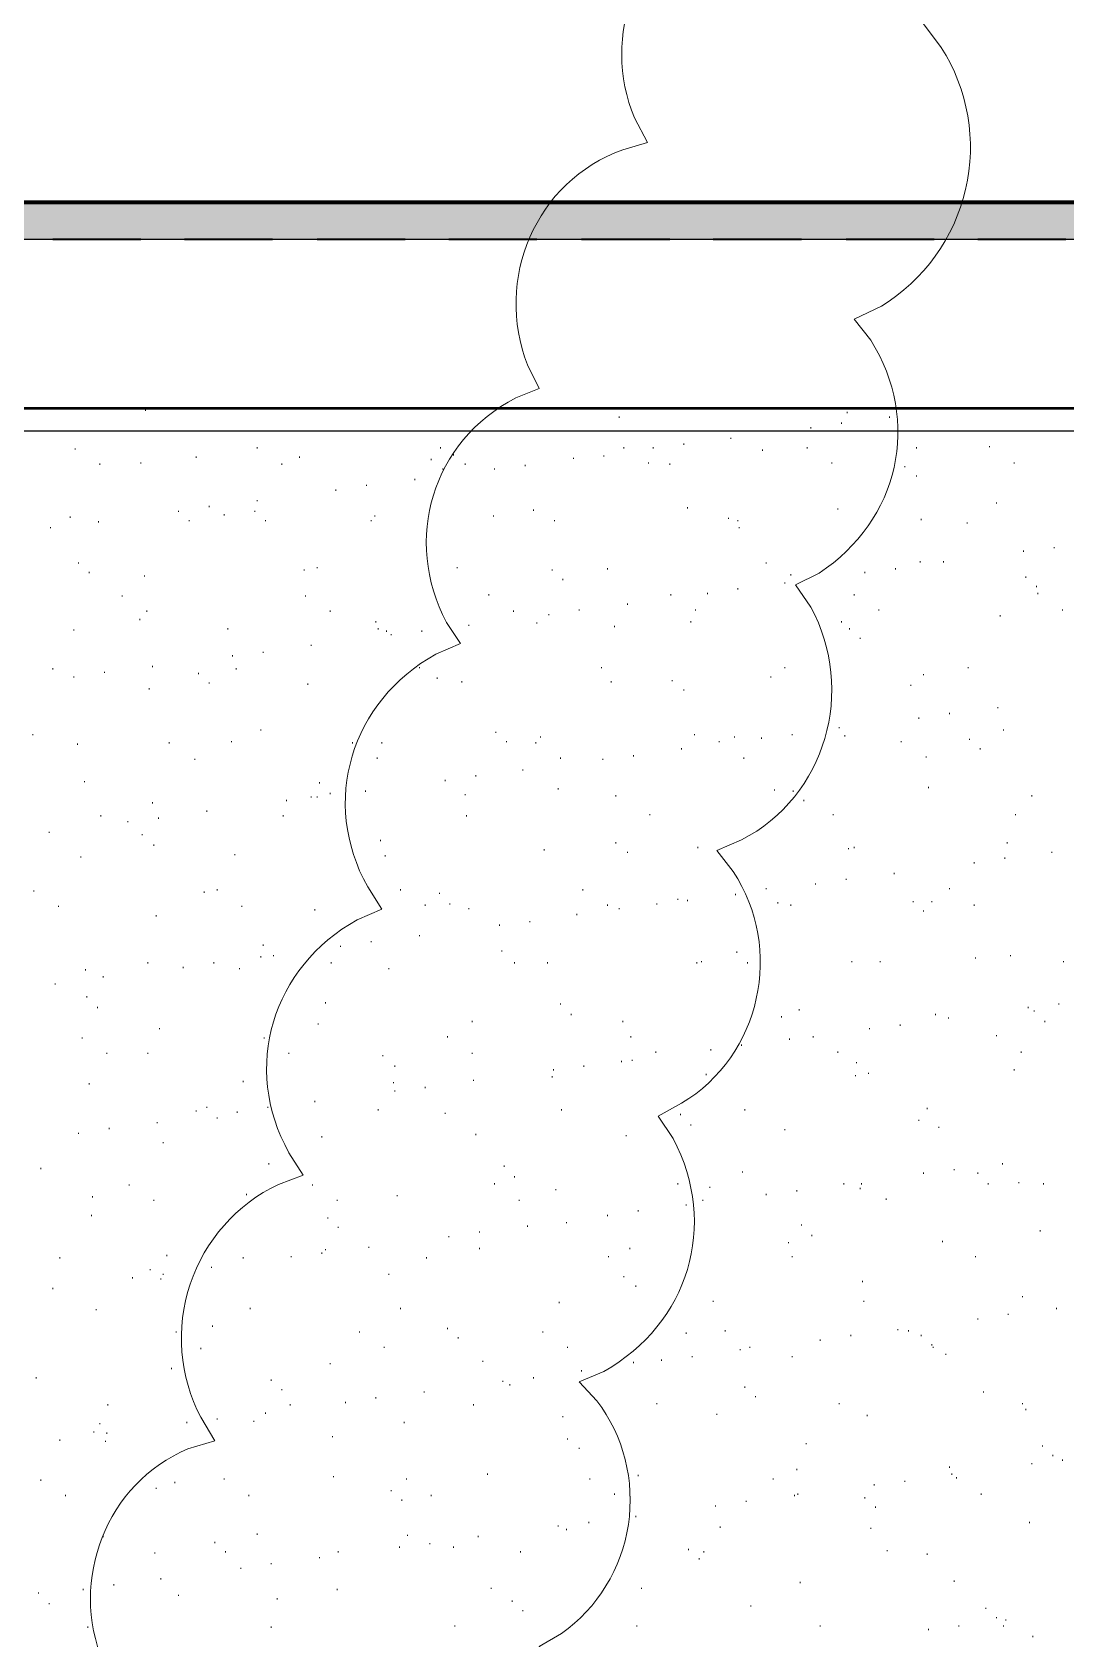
# Model space of a CAD drawing. Header units: inches. Extents: x 5 to 516, y -193 to 129.
# Drawn here: x 51.177 to 54.109, y -83.458 to -78.903 of the extents above; entities that cross this region are included whole.
import ezdxf

# ---------------------------------------------------------------- set-up
doc = ezdxf.new("R2010")
doc.units = ezdxf.units.IN
doc.header["$MEASUREMENT"] = 0
for name, color, linetype in [('Highlight', 210, 'Continuous'), ('PDF4_Geometry', 7, 'Continuous'), ('PDF4_Solid Fills', 7, 'Continuous')]:
    doc.layers.add(name, color=color, linetype=linetype)

msp = doc.modelspace()

# ---------------------------------------------------------------- hatches: boundary and pattern name
at = {"layer": 'PDF4_Solid Fills', "true_color": 0xb3b3b3, "transparency": 33554559}
msp.add_hatch(color=253, dxfattribs=at).paths.add_polyline_path([(33.2754117, -79.489649), (78.6554168, -79.489649), (78.6554168, -79.3863156), (28.0920888, -79.3863156), (28.0920888, -79.489649)])

# ---------------------------------------------------------------- linework, layer by layer
at = {"layer": 'Highlight'}
for p, q in [((23.3387434, -79.4896516), (137.6392915, -79.4896516)), ((23.3387518, -80.0329832), (138.0451299, -80.0329832))]:
    msp.add_line(p, q, dxfattribs=at)
at = {"layer": 'PDF4_Geometry', "color": 253, "lineweight": 15, "true_color": 0x9a9a9a}
for points in [[(53.5554171, -79.7763161), (53.5087504, -79.716316), (53.5854171, -79.6796493, 0.420034337), (53.7554171, -78.946316), (53.7054171, -78.8796493), (53.7954172, -78.8563159)], [(51.905417, -82.0796498), (51.9454171, -82.1429831), (51.875417, -82.1696495, 0.425022437), (51.655417, -82.8296499), (51.6954171, -82.8963164), (51.6187503, -82.9196496)], [(52.4887504, -84.3529832), (52.4487503, -84.2896499), (52.5187504, -84.252983, 0.42416709), (52.6654171, -83.542983), (52.615417, -83.4796498), (52.6787503, -83.4429829, 0.421714682), (52.7787505, -82.782983), (52.7287504, -82.7296497), (52.7987503, -82.6996496)]]:
    msp.add_lwpolyline(points, format="xyb", dxfattribs=at)
for points in [[(52.8854171, -79.1463161), (52.9220837, -79.2163161), (52.8520838, -79.236316)], [(52.5820838, -79.846316), (52.615417, -79.9129828), (52.5487503, -79.9396494)], [(53.3854171, -80.5329828), (53.3420837, -80.4696495), (53.4087504, -80.4363162)], [(52.3520837, -80.576316), (52.3920836, -80.6363161), (52.3220837, -80.6663162)], [(53.1654171, -81.2829829), (53.1187505, -81.2229827), (53.1887505, -81.1929827)], [(52.1287504, -81.3263161), (52.1687502, -81.3896494), (52.0987503, -81.4196495)], [(52.995417, -82.0396497), (52.9520838, -81.9763164), (53.0187505, -81.9396495)]]:
    msp.add_lwpolyline(points, dxfattribs=at)
at = {"layer": 'PDF4_Geometry', "lineweight": 70}
msp.add_lwpolyline([(134.6320923, -79.969649), (134.6320923, -79.3863156), (26.9620804, -79.3863156)], dxfattribs=at)
at = {"layer": 'PDF4_Geometry', "lineweight": 35}
for points in [[(51.2354148, -79.4896516), (51.4854148, -79.4896516)], [(51.6087533, -79.4896516), (51.8587533, -79.4896516)], [(51.9854148, -79.4896516), (52.2354148, -79.4896516)], [(52.3587533, -79.4896516), (52.6087534, -79.4896516)], [(52.7354149, -79.4896516), (52.9854149, -79.4896516)], [(53.1087534, -79.4896516), (53.3587534, -79.4896516)], [(53.4854149, -79.4896516), (53.735415, -79.4896516)], [(53.8587535, -79.4896516), (54.1087535, -79.4896516)]]:
    msp.add_lwpolyline(points, dxfattribs=at)
at = {"layer": 'PDF4_Geometry', "lineweight": 50}
msp.add_lwpolyline([(134.6320923, -79.969649), (26.9620804, -79.969649)], dxfattribs=at)
at = {"layer": 'PDF4_Geometry', "lineweight": 15}
for points in [[(51.4987577, -79.9763154), (51.4987577, -79.9729821)], [(53.4887583, -79.9829821), (53.4887583, -79.9796487)], [(52.8420925, -79.9963154), (52.8420925, -79.9929821)], [(53.3854258, -80.0263154), (53.3854258, -80.0229821)], [(53.4720923, -80.0129821), (53.4720923, -80.0096488)], [(53.6087585, -79.9963154), (53.6087585, -79.9929821)], [(53.0254251, -80.0729821), (53.0254251, -80.0696488)], [(53.1587582, -80.0563154), (53.1587582, -80.0529821)], [(53.8920922, -80.0796488), (53.8920922, -80.0763154)], [(51.2987591, -80.0863154), (51.2987591, -80.0829821)], [(51.642092, -80.1096488), (51.642092, -80.1063154)], [(51.8154251, -80.0829821), (51.8154251, -80.0796488)], [(51.9354253, -80.1096488), (51.9354253, -80.1063154)], [(52.3087588, -80.1163154), (52.3087588, -80.1129821)], [(52.3354243, -80.0829821), (52.3354243, -80.0796488)], [(52.3720912, -80.1029821), (52.3720912, -80.0996488)], [(52.7120927, -80.1129821), (52.7120927, -80.1096488)], [(52.7987592, -80.1063154), (52.7987592, -80.1029821)], [(52.8554252, -80.0829821), (52.8554252, -80.0796488)], [(52.9387586, -80.0829821), (52.9387586, -80.0796488)], [(53.2487579, -80.0896488), (53.2487579, -80.0863154)], [(53.3754245, -80.0829821), (53.3754245, -80.0796488)], [(53.6854255, -80.0829821), (53.6854255, -80.0796488)], [(51.3687579, -80.1296488), (51.3687579, -80.1263154)], [(51.485425, -80.1263154), (51.485425, -80.1229821)], [(51.8854257, -80.1296488), (51.8854257, -80.1263154)], [(52.3420924, -80.1429821), (52.3420924, -80.1396488)], [(52.4054249, -80.1296488), (52.4054249, -80.1263154)], [(52.4887582, -80.1429821), (52.4887582, -80.1396488)], [(52.5754248, -80.1329821), (52.5754248, -80.1296488)], [(52.9254258, -80.1263154), (52.9254258, -80.1229821)], [(52.9854251, -80.1296488), (52.9854251, -80.1263154)], [(53.445425, -80.1263154), (53.445425, -80.1229821)], [(53.6520918, -80.1363154), (53.6520918, -80.1329821)], [(53.6854255, -80.1629821), (53.6854255, -80.1596488)], [(53.9620928, -80.1263154), (53.9620928, -80.1229821)], [(52.0387578, -80.2029821), (52.0387578, -80.1996488)], [(52.1254244, -80.1896488), (52.1254244, -80.1863154)], [(52.2620923, -80.1729821), (52.2620923, -80.1696488)], [(51.6787589, -80.2496488), (51.6787589, -80.2463154)], [(51.8154251, -80.2329821), (51.8154251, -80.2296488)], [(52.5987588, -80.2596488), (52.5987588, -80.2563154)], [(53.0354247, -80.2529821), (53.0354247, -80.2496488)], [(53.4620927, -80.2563154), (53.4620927, -80.2529821)], [(53.9120914, -80.2396488), (53.9120914, -80.2363154)], [(51.2854246, -80.2796488), (51.2854246, -80.2763154)], [(51.3654247, -80.2929821), (51.3654247, -80.2896488)], [(51.5920924, -80.2629821), (51.5920924, -80.2596488)], [(51.6220911, -80.2896488), (51.6220911, -80.2863154)], [(51.7220922, -80.2729821), (51.7220922, -80.2696488)], [(51.8087587, -80.2629821), (51.8087587, -80.2596488)], [(51.8387592, -80.2896488), (51.8387592, -80.2863154)], [(52.1387589, -80.2896488), (52.1387589, -80.2863154)], [(52.1487585, -80.2763154), (52.1487585, -80.2729821)], [(52.4854251, -80.2763154), (52.4854251, -80.2729821)], [(52.6587581, -80.2896488), (52.6587581, -80.2863154)], [(53.1520918, -80.2829821), (53.1520918, -80.2796488)], [(53.1787591, -80.2896488), (53.1787591, -80.2863154)], [(53.6987583, -80.2863154), (53.6987583, -80.2829821)], [(53.828758, -80.2963154), (53.828758, -80.2929821)], [(51.2287585, -80.3096488), (51.2287585, -80.3063154)], [(53.1820922, -80.3096488), (53.1820922, -80.3063154)], [(53.9887583, -80.3763154), (53.9887583, -80.3729821)], [(54.0754249, -80.3663154), (54.0754249, -80.3629821)], [(51.3087587, -80.4096488), (51.3087587, -80.4063154)], [(51.3387591, -80.4363155), (51.3387591, -80.4329821)], [(51.9487581, -80.4296488), (51.9487581, -80.4263155)], [(51.985425, -80.4229821), (51.985425, -80.4196488)], [(52.3820925, -80.4229821), (52.3820925, -80.4196488)], [(52.6520917, -80.4296488), (52.6520917, -80.4263155)], [(52.8087588, -80.4263155), (52.8087588, -80.4229821)], [(53.2587592, -80.4096488), (53.2587592, -80.4063154)], [(53.328758, -80.4429821), (53.328758, -80.4396488)], [(53.538758, -80.4363155), (53.538758, -80.4329821)], [(53.6254245, -80.4263155), (53.6254245, -80.4229821)], [(53.695425, -80.4063154), (53.695425, -80.4029821)], [(53.7620924, -80.4063154), (53.7620924, -80.4029821)], [(51.4954245, -80.4463155), (51.4954245, -80.4429821)], [(52.6820922, -80.4563155), (52.6820922, -80.4529821)], [(53.1787591, -80.4829821), (53.1787591, -80.4796488)], [(53.312092, -80.4663155), (53.312092, -80.4629821)], [(53.9954247, -80.4496488), (53.9954247, -80.4463155)], [(54.0254252, -80.4763155), (54.0254252, -80.4729821)], [(51.4320921, -80.5029821), (51.4320921, -80.4996488)], [(51.9520913, -80.5029821), (51.9520913, -80.4996488)], [(52.4720922, -80.4996488), (52.4720922, -80.4963155)], [(52.8654249, -80.5263155), (52.8654249, -80.5229821)], [(52.9887583, -80.4996488), (52.9887583, -80.4963155)], [(53.0920925, -80.4963155), (53.0920925, -80.4929821)], [(53.5087592, -80.4996488), (53.5087592, -80.4963155)], [(54.0287584, -80.4963155), (54.0287584, -80.4929821)], [(51.4820917, -80.5696488), (51.4820917, -80.5663155)], [(51.5020909, -80.5463155), (51.5020909, -80.5429821)], [(52.0220918, -80.5463155), (52.0220918, -80.5429821)], [(52.1520917, -80.5763155), (52.1520917, -80.5729821)], [(52.5420911, -80.5463155), (52.5420911, -80.5429821)], [(52.6087584, -80.5796488), (52.6087584, -80.5763155)], [(52.6420921, -80.5563155), (52.6420921, -80.5529821)], [(52.7287586, -80.5429821), (52.7287586, -80.5396488)], [(53.045426, -80.5763155), (53.045426, -80.5729821)], [(53.0587588, -80.5429821), (53.0587588, -80.5396488)], [(53.4720923, -80.5763155), (53.4720923, -80.5729821)], [(53.578758, -80.5429821), (53.578758, -80.5396488)], [(53.9220927, -80.5596488), (53.9220927, -80.5563155)], [(54.098759, -80.5429821), (54.098759, -80.5396488)], [(51.2954259, -80.5996488), (51.2954259, -80.5963155)], [(51.7320918, -80.5963155), (51.7320918, -80.5929821)], [(52.1587581, -80.5963155), (52.1587581, -80.5929821)], [(52.1820921, -80.6029821), (52.1820921, -80.5996488)], [(52.1954249, -80.6129821), (52.1954249, -80.6096488)], [(52.2820915, -80.6029821), (52.2820915, -80.5996488)], [(52.4154245, -80.5863155), (52.4154245, -80.5829821)], [(52.828758, -80.5896488), (52.828758, -80.5863155)], [(53.4954247, -80.5963155), (53.4954247, -80.5929821)], [(53.5254252, -80.6229821), (53.5254252, -80.6196488)], [(51.8320911, -80.6629821), (51.8320911, -80.6596488)], [(51.968759, -80.6429821), (51.968759, -80.6396488)], [(51.235425, -80.7096488), (51.235425, -80.7063155)], [(51.5187586, -80.7029821), (51.5187586, -80.6996488)], [(51.7454245, -80.6729821), (51.7454245, -80.6696488)], [(51.7554258, -80.7096488), (51.7554258, -80.7063155)], [(52.2754251, -80.7063155), (52.2754251, -80.7029821)], [(52.7920911, -80.7063155), (52.7920911, -80.7029821)], [(53.312092, -80.7063155), (53.312092, -80.7029821)], [(53.8320913, -80.7063155), (53.8320913, -80.7029821)], [(51.2954259, -80.7329821), (51.2954259, -80.7296488)], [(51.3820924, -80.7196488), (51.3820924, -80.7163155)], [(51.6487584, -80.7229821), (51.6487584, -80.7196488)], [(51.6787589, -80.7496488), (51.6787589, -80.7463155)], [(51.9587577, -80.7529821), (51.9587577, -80.7496488)], [(52.3254248, -80.7363155), (52.3254248, -80.7329821)], [(52.3954253, -80.7463155), (52.3954253, -80.7429821)], [(52.8187584, -80.7463155), (52.8187584, -80.7429821)], [(52.9920915, -80.7429821), (52.9920915, -80.7396488)], [(53.2720919, -80.7329821), (53.2720919, -80.7296488)], [(53.6687578, -80.7563155), (53.6687578, -80.7529821)], [(53.7054246, -80.7263155), (53.7054246, -80.7229821)], [(51.508759, -80.7663155), (51.508759, -80.7629821)], [(53.0254251, -80.7696488), (53.0254251, -80.7663155)], [(53.6920919, -80.8496488), (53.6920919, -80.8463155)], [(53.7787584, -80.8363155), (53.7787584, -80.8329822)], [(53.9154246, -80.8196488), (53.9154246, -80.8163155)], [(51.1787589, -80.8963155), (51.1787589, -80.8929822)], [(51.8254247, -80.8829822), (51.8254247, -80.8796488)], [(52.4920914, -80.8896488), (52.4920914, -80.8863155)], [(53.0554256, -80.8963155), (53.0554256, -80.8929822)], [(53.3320912, -80.8963155), (53.3320912, -80.8929822)], [(53.4654259, -80.8763155), (53.4654259, -80.8729822)], [(53.4820919, -80.8996488), (53.4820919, -80.8963155)], [(53.9320923, -80.8829822), (53.9320923, -80.8796488)], [(51.3054255, -80.9229822), (51.3054255, -80.9196488)], [(51.5654251, -80.9196488), (51.5654251, -80.9163155)], [(51.7420914, -80.9163155), (51.7420914, -80.9129822)], [(52.0854243, -80.9196488), (52.0854243, -80.9163155)], [(52.1687576, -80.9196488), (52.1687576, -80.9163155)], [(52.5220919, -80.9163155), (52.5220919, -80.9129822)], [(52.6054252, -80.9196488), (52.6054252, -80.9163155)], [(52.618758, -80.9029822), (52.618758, -80.8996488)], [(53.0187588, -80.9363155), (53.0187588, -80.9329822)], [(53.1254245, -80.9163155), (53.1254245, -80.9129822)], [(53.1687577, -80.9029822), (53.1687577, -80.8996488)], [(53.2454247, -80.9063155), (53.2454247, -80.9029822)], [(53.6420922, -80.9163155), (53.6420922, -80.9129822)], [(53.8354244, -80.9096488), (53.8354244, -80.9063155)], [(53.8654249, -80.9363155), (53.8654249, -80.9329822)], [(51.6387588, -80.9663155), (51.6387588, -80.9629822)], [(52.1554249, -80.9629822), (52.1554249, -80.9596489)], [(52.6754258, -80.9629822), (52.6754258, -80.9596489)], [(52.795426, -80.9663155), (52.795426, -80.9629822)], [(52.8820925, -80.9563154), (52.8820925, -80.9529822)], [(53.195425, -80.9629822), (53.195425, -80.9596489)], [(53.7120928, -80.9596489), (53.7120928, -80.9563154)], [(51.3254247, -81.0296488), (51.3254247, -81.0263155)], [(51.9920914, -81.0329822), (51.9920914, -81.0296488)], [(52.3487588, -81.0263155), (52.3487588, -81.0229822)], [(52.4354254, -81.0129822), (52.4354254, -81.0096488)], [(52.5687584, -80.9963156), (52.5687584, -80.9929821)], [(51.968759, -81.0729822), (51.968759, -81.0696488)], [(51.985425, -81.0729822), (51.985425, -81.0696488)], [(52.0220918, -81.0629821), (52.0220918, -81.0596488)], [(52.1220912, -81.0563156), (52.1220912, -81.0529821)], [(52.4054249, -81.0663156), (52.4054249, -81.0629821)], [(52.6687577, -81.0496488), (52.6687577, -81.0463155)], [(52.8320912, -81.0696488), (52.8320912, -81.0663156)], [(53.2820916, -81.0529821), (53.2820916, -81.0496488)], [(53.3354244, -81.0563156), (53.3354244, -81.0529821)], [(53.7187591, -81.0463155), (53.7187591, -81.0429822)], [(54.0120925, -81.0696488), (54.0120925, -81.0663156)], [(51.3720911, -81.1263156), (51.3720911, -81.1229821)], [(51.5187586, -81.0896489), (51.5187586, -81.0863155)], [(51.6720925, -81.1129821), (51.6720925, -81.1096488)], [(51.8887588, -81.1263156), (51.8887588, -81.1229821)], [(51.8987584, -81.0829822), (51.8987584, -81.0796489)], [(52.4087581, -81.1263156), (52.4087581, -81.1229821)], [(52.928759, -81.1229821), (52.928759, -81.1196488)], [(53.3654249, -81.0829822), (53.3654249, -81.0796489)], [(53.4487582, -81.1229821), (53.4487582, -81.1196488)], [(53.9654259, -81.1229821), (53.9654259, -81.1196488)], [(51.2254253, -81.1729822), (51.2254253, -81.1696488)], [(51.4487581, -81.1429822), (51.4487581, -81.1396489)], [(51.5354246, -81.1329822), (51.5354246, -81.1296488)], [(51.4887581, -81.1796488), (51.4887581, -81.1763155)], [(51.5220918, -81.2096489), (51.5220918, -81.2063155)], [(52.1654245, -81.1963155), (52.1654245, -81.1929822)], [(52.8320912, -81.2029822), (52.8320912, -81.1996488)], [(53.0654252, -81.2163155), (53.0654252, -81.2129822)], [(53.5087592, -81.2163155), (53.5087592, -81.2129822)], [(53.9420919, -81.2029822), (53.9420919, -81.1996488)], [(51.3154251, -81.2429821), (51.3154251, -81.2396488)], [(51.7520909, -81.2363155), (51.7520909, -81.2329822)], [(52.178759, -81.2396488), (52.178759, -81.2363155)], [(52.6287593, -81.2229822), (52.6287593, -81.2196488)], [(52.8654249, -81.2296488), (52.8654249, -81.2263155)], [(53.4920915, -81.2196488), (53.4920915, -81.2163155)], [(53.8487589, -81.2596489), (53.8487589, -81.2563156)], [(53.9354255, -81.2463156), (53.9354255, -81.2429821)], [(54.0687585, -81.2296488), (54.0687585, -81.2263155)], [(53.4854251, -81.3063156), (53.4854251, -81.3029821)], [(53.6220913, -81.2896488), (53.6220913, -81.2863155)], [(51.1820921, -81.3396489), (51.1820921, -81.3363155)], [(51.6654244, -81.3429822), (51.6654244, -81.3396489)], [(51.7020913, -81.3363155), (51.7020913, -81.3329822)], [(52.2220922, -81.3363155), (52.2220922, -81.3329822)], [(52.3320911, -81.3463155), (52.3320911, -81.3429822)], [(52.7387582, -81.3363155), (52.7387582, -81.3329822)], [(53.1720926, -81.3496488), (53.1720926, -81.3463155)], [(53.2587592, -81.3329822), (53.2587592, -81.3296489)], [(53.3987586, -81.3196489), (53.3987586, -81.3163156)], [(53.7787584, -81.3329822), (53.7787584, -81.3296489)], [(51.2520909, -81.3829822), (51.2520909, -81.3796489)], [(51.7720918, -81.3829822), (51.7720918, -81.3796489)], [(51.9787586, -81.3929822), (51.9787586, -81.3896489)], [(52.2920911, -81.3796489), (52.2920911, -81.3763156)], [(52.3620916, -81.3763156), (52.3620916, -81.3729821)], [(52.4154245, -81.3896489), (52.4154245, -81.3863155)], [(52.8087588, -81.3796489), (52.8087588, -81.3763156)], [(52.8420925, -81.3896489), (52.8420925, -81.3863155)], [(52.9487582, -81.3763156), (52.9487582, -81.3729821)], [(53.0087591, -81.3629821), (53.0087591, -81.3596489)], [(53.0354247, -81.3663155), (53.0354247, -81.3629821)], [(53.2920912, -81.3729821), (53.2920912, -81.3696489)], [(53.328758, -81.3796489), (53.328758, -81.3763156)], [(53.6754259, -81.3696489), (53.6754259, -81.3663155)], [(53.7054246, -81.3963155), (53.7054246, -81.3929822)], [(53.7287587, -81.3696489), (53.7287587, -81.3663155)], [(53.8487589, -81.3796489), (53.8487589, -81.3763156)], [(51.5287582, -81.4096488), (51.5287582, -81.4063155)], [(52.502091, -81.4363156), (52.502091, -81.4329821)], [(52.5887592, -81.4263155), (52.5887592, -81.4229823)], [(52.7220922, -81.4063155), (52.7220922, -81.4029822)], [(52.1387589, -81.4829823), (52.1387589, -81.4796488)], [(52.2754251, -81.4663155), (52.2754251, -81.4629822)], [(51.8254247, -81.5263155), (51.8254247, -81.5229822)], [(51.8320911, -81.4929821), (51.8320911, -81.4896489)], [(51.8620916, -81.5229822), (51.8620916, -81.5196489)], [(52.0520923, -81.4963156), (52.0520923, -81.4929821)], [(52.5087591, -81.5096489), (52.5087591, -81.5063156)], [(53.1754258, -81.5129822), (53.1754258, -81.5096489)], [(53.8520922, -81.5296488), (53.8520922, -81.5263155)], [(53.9520914, -81.5229822), (53.9520914, -81.5196489)], [(51.3287578, -81.5629822), (51.3287578, -81.5596489)], [(51.3787592, -81.5829822), (51.3787592, -81.5796489)], [(51.5054258, -81.5429823), (51.5054258, -81.5396488)], [(51.6054251, -81.5563156), (51.6054251, -81.5529822)], [(51.6920917, -81.5429823), (51.6920917, -81.5396488)], [(51.7654254, -81.5596489), (51.7654254, -81.5563156)], [(52.0254251, -81.5429823), (52.0254251, -81.5396488)], [(52.1887585, -81.5596489), (52.1887585, -81.5563156)], [(52.545426, -81.5429823), (52.545426, -81.5396488)], [(52.6387589, -81.5429823), (52.6387589, -81.5396488)], [(53.062092, -81.5429823), (53.062092, -81.5396488)], [(53.0754248, -81.5396488), (53.0754248, -81.5363155)], [(53.2054246, -81.5429823), (53.2054246, -81.5396488)], [(53.5020911, -81.5396488), (53.5020911, -81.5363155)], [(53.5820912, -81.5396488), (53.5820912, -81.5363155)], [(54.1020922, -81.5396488), (54.1020922, -81.5363155)], [(51.2420913, -81.6029823), (51.2420913, -81.5996488)], [(51.3320911, -81.6396489), (51.3320911, -81.6363155)], [(51.3620915, -81.6696489), (51.3620915, -81.6663156)], [(52.0087591, -81.6563155), (52.0087591, -81.6529822)], [(52.6754258, -81.6596488), (52.6754258, -81.6563155)], [(54.0020911, -81.6696489), (54.0020911, -81.6663156)], [(54.0887593, -81.6596488), (54.0887593, -81.6563155)], [(51.9887582, -81.7163156), (51.9887582, -81.7129822)], [(52.4254258, -81.7096489), (52.4254258, -81.7063155)], [(52.7054246, -81.6896489), (52.7054246, -81.6863156)], [(52.8520921, -81.7096489), (52.8520921, -81.7063155)], [(53.3020924, -81.6963155), (53.3020924, -81.6929822)], [(53.3520921, -81.6763156), (53.3520921, -81.6729823)], [(53.638759, -81.7196488), (53.638759, -81.7163156)], [(53.7387583, -81.6896489), (53.7387583, -81.6863156)], [(53.7754252, -81.6996489), (53.7754252, -81.6963155)], [(54.0187588, -81.6796489), (54.0187588, -81.6763156)], [(54.0487593, -81.7096489), (54.0487593, -81.7063155)], [(51.3187583, -81.7563156), (51.3187583, -81.7529822)], [(51.5387578, -81.7296488), (51.5387578, -81.7263156)], [(51.8354243, -81.7563156), (51.8354243, -81.7529822)], [(52.3554252, -81.7529822), (52.3554252, -81.7496489)], [(52.8754245, -81.7529822), (52.8754245, -81.7496489)], [(53.3254248, -81.7596489), (53.3254248, -81.7563156)], [(53.3920922, -81.7529822), (53.3920922, -81.7496489)], [(53.5520925, -81.7296488), (53.5520925, -81.7263156)], [(53.9120914, -81.7496489), (53.9120914, -81.7463156)], [(51.3887588, -81.7996489), (51.3887588, -81.7963156)], [(51.5054258, -81.7996489), (51.5054258, -81.7963156)], [(51.9054248, -81.7996489), (51.9054248, -81.7963156)], [(52.1720925, -81.8063156), (52.1720925, -81.8029822)], [(52.4254258, -81.7996489), (52.4254258, -81.7963156)], [(52.945425, -81.7963156), (52.945425, -81.7929823)], [(53.1020921, -81.7896488), (53.1020921, -81.7863156)], [(53.1887586, -81.7763156), (53.1887586, -81.7729822)], [(53.4620927, -81.7963156), (53.4620927, -81.7929823)], [(53.9820919, -81.7963156), (53.9820919, -81.7929823)], [(52.2054245, -81.8363156), (52.2054245, -81.8329822)], [(52.6554249, -81.8463156), (52.6554249, -81.8429821)], [(52.7420915, -81.8363156), (52.7420915, -81.8329822)], [(52.8487589, -81.8229822), (52.8487589, -81.8196489)], [(52.8787594, -81.8196489), (52.8787594, -81.8163156)], [(53.5154256, -81.8263155), (53.5154256, -81.8229822)], [(53.5487592, -81.8563156), (53.5487592, -81.8529822)], [(53.9620928, -81.8463156), (53.9620928, -81.8429821)], [(51.3387591, -81.8863156), (51.3387591, -81.8829822)], [(51.775425, -81.8796488), (51.775425, -81.8763156)], [(52.2020913, -81.8829822), (52.2020913, -81.8796488)], [(52.2920911, -81.8963156), (52.2920911, -81.8929822)], [(52.428759, -81.8763156), (52.428759, -81.8729822)], [(52.6520917, -81.8663156), (52.6520917, -81.8629822)], [(53.0887593, -81.859649), (53.0887593, -81.8563156)], [(53.5120924, -81.8629822), (53.5120924, -81.859649)], [(51.9787586, -81.9363155), (51.9787586, -81.9329823)], [(52.2054245, -81.9063157), (52.2054245, -81.9029822)], [(51.642092, -81.9629821), (51.642092, -81.959649)], [(51.6720925, -81.9529824), (51.6720925, -81.9496489)], [(51.7020913, -81.9829822), (51.7020913, -81.979649)], [(51.758759, -81.9663156), (51.758759, -81.9629821)], [(51.8454256, -81.9529824), (51.8454256, -81.9496489)], [(52.1587581, -81.959649), (52.1587581, -81.9563155)], [(52.3487588, -81.969649), (52.3487588, -81.9663156)], [(52.678759, -81.959649), (52.678759, -81.9563155)], [(53.0154255, -81.9729822), (53.0154255, -81.969649)], [(53.1987582, -81.959649), (53.1987582, -81.9563155)], [(53.6920919, -81.989649), (53.6920919, -81.9863156)], [(53.7154259, -81.9563155), (53.7154259, -81.9529824)], [(51.3087587, -82.0263157), (51.3087587, -82.0229822)], [(51.3954252, -82.0129822), (51.3954252, -82.0096488)], [(51.5320914, -81.9963156), (51.5320914, -81.9929822)], [(51.9987578, -82.0363157), (51.9987578, -82.0329822)], [(52.4354254, -82.0296489), (52.4354254, -82.0263157)], [(52.8620916, -82.0329822), (52.8620916, -82.0296489)], [(53.045426, -82.0029822), (53.045426, -81.9996488)], [(53.312092, -82.0163156), (53.312092, -82.0129822)], [(53.7487579, -82.0096488), (53.7487579, -82.0063156)], [(51.5487591, -82.0529823), (51.5487591, -82.0496489)], [(51.2020912, -82.1263156), (51.2020912, -82.1229822)], [(51.8487588, -82.1129822), (51.8487588, -82.109649)], [(52.5154255, -82.119649), (52.5154255, -82.1163156)], [(53.7920912, -82.1296488), (53.7920912, -82.1263156)], [(53.9287591, -82.1129822), (53.9287591, -82.109649)], [(51.4520912, -82.1729823), (51.4520912, -82.1696489)], [(51.9720922, -82.1729823), (51.9720922, -82.1696489)], [(52.4887582, -82.1696489), (52.4887582, -82.1663155)], [(52.545426, -82.1496489), (52.545426, -82.1463156)], [(53.0087591, -82.1696489), (53.0087591, -82.1663155)], [(53.1920918, -82.1363156), (53.1920918, -82.1329823)], [(53.4787587, -82.1696489), (53.4787587, -82.1663155)], [(53.5287584, -82.1696489), (53.5287584, -82.1663155)], [(53.7054246, -82.1396489), (53.7054246, -82.1363156)], [(53.8587585, -82.1396489), (53.8587585, -82.1363156)], [(53.888759, -82.1696489), (53.888759, -82.1663155)], [(53.9754256, -82.1663155), (53.9754256, -82.1629823)], [(54.0454261, -82.1696489), (54.0454261, -82.1663155)], [(51.3487587, -82.2063155), (51.3487587, -82.2029824)], [(51.5220918, -82.2163156), (51.5220918, -82.2129821)], [(51.7854246, -82.1996489), (51.7854246, -82.1963155)], [(52.0420911, -82.2163156), (52.0420911, -82.2129821)], [(52.2120926, -82.2029824), (52.2120926, -82.1996489)], [(52.5587588, -82.2163156), (52.5587588, -82.2129821)], [(52.6620913, -82.1863155), (52.6620913, -82.1829823)], [(53.078758, -82.2163156), (53.078758, -82.2129821)], [(53.0987589, -82.1796489), (53.0987589, -82.1763155)], [(53.2587592, -82.1996489), (53.2587592, -82.1963155)], [(53.3454257, -82.1896489), (53.3454257, -82.1863155)], [(53.5254252, -82.1829823), (53.5254252, -82.1796489)], [(53.5987589, -82.2129821), (53.5987589, -82.209649)], [(51.3454256, -82.2596488), (51.3454256, -82.2563157)], [(52.0154255, -82.2663157), (52.0154255, -82.2629823)], [(52.8087588, -82.2596488), (52.8087588, -82.2563157)], [(52.8954253, -82.2463157), (52.8954253, -82.2429822)], [(53.0320915, -82.229649), (53.0320915, -82.2263156)], [(52.045426, -82.2929823), (52.045426, -82.2896489)], [(52.4454249, -82.3063155), (52.4454249, -82.3029823)], [(52.5820912, -82.2896489), (52.5820912, -82.2863157)], [(52.6920918, -82.2796489), (52.6920918, -82.2763157)], [(53.3587585, -82.2863157), (53.3587585, -82.2829823)], [(54.0354248, -82.3029823), (54.0354248, -82.2996489)], [(52.0087591, -82.3563156), (52.0087591, -82.3529822)], [(52.1320925, -82.349649), (52.1320925, -82.3463156)], [(52.3587584, -82.3196489), (52.3587584, -82.3163155)], [(52.4454249, -82.3529822), (52.4454249, -82.349649)], [(52.8720912, -82.3529822), (52.8720912, -82.349649)], [(53.3220916, -82.3363156), (53.3220916, -82.3329822)], [(53.388759, -82.3163155), (53.388759, -82.3129823)], [(53.7587592, -82.3329822), (53.7587592, -82.329649)], [(51.2554258, -82.3796488), (51.2554258, -82.3763157)], [(51.5587587, -82.3729822), (51.5587587, -82.3696491)], [(51.775425, -82.3796488), (51.775425, -82.3763157)], [(51.9120912, -82.3763157), (51.9120912, -82.3729822)], [(51.9987578, -82.3663156), (51.9987578, -82.3629822)], [(52.295426, -82.3796488), (52.295426, -82.3763157)], [(52.812092, -82.3763157), (52.812092, -82.3729822)], [(53.3320912, -82.3763157), (53.3320912, -82.3729822)], [(53.8520922, -82.3763157), (53.8520922, -82.3729822)], [(51.4620926, -82.4363156), (51.4620926, -82.4329823)], [(51.5120923, -82.4129823), (51.5120923, -82.4096489)], [(51.542091, -82.4396489), (51.542091, -82.4363156)], [(51.5487591, -82.4263155), (51.5487591, -82.4229823)], [(51.6854253, -82.4063157), (51.6854253, -82.4029823)], [(52.1887585, -82.4263155), (52.1887585, -82.4229823)], [(52.8554252, -82.4329823), (52.8554252, -82.4296489)], [(53.5320916, -82.4463156), (53.5320916, -82.4429824)], [(51.235425, -82.4663156), (51.235425, -82.4629822)], [(52.8887589, -82.459649), (52.8887589, -82.4563156)], [(53.9854252, -82.4896491), (53.9854252, -82.4863156)], [(51.3587583, -82.5263157), (51.3587583, -82.5229823)], [(51.7954259, -82.5229823), (51.7954259, -82.5196489)], [(52.2220922, -82.5229823), (52.2220922, -82.5196489)], [(52.6720926, -82.5063157), (52.6720926, -82.5029823)], [(53.1087585, -82.5029823), (53.1087585, -82.4996488)], [(53.5354247, -82.5029823), (53.5354247, -82.4996488)], [(53.9454251, -82.5396489), (53.9454251, -82.5363157)], [(54.0820913, -82.5229823), (54.0820913, -82.5196489)], [(51.6887585, -82.5729824), (51.6887585, -82.569649)], [(52.3554252, -82.579649), (52.3554252, -82.5763156)], [(53.6320926, -82.5829822), (53.6320926, -82.579649)], [(53.8587585, -82.5529823), (53.8587585, -82.549649)], [(51.5854243, -82.589649), (51.5854243, -82.5863156)], [(52.1054252, -82.589649), (52.1054252, -82.5863156)], [(52.3854257, -82.6063156), (52.3854257, -82.6029822)], [(52.6254245, -82.589649), (52.6254245, -82.5863156)], [(53.0320915, -82.5929822), (53.0320915, -82.589649)], [(53.1420922, -82.5863156), (53.1420922, -82.5829822)], [(53.4120913, -82.6129822), (53.4120913, -82.6096491)], [(53.4987579, -82.599649), (53.4987579, -82.5963156)], [(53.6620914, -82.5863156), (53.6620914, -82.5829822)], [(53.6987583, -82.599649), (53.6987583, -82.5963156)], [(53.7287587, -82.6263157), (53.7287587, -82.6229822)], [(51.6554248, -82.6363157), (51.6554248, -82.6329823)], [(52.1754257, -82.6329823), (52.1754257, -82.6296488)], [(52.4554245, -82.6729824), (52.4554245, -82.669649)], [(52.695425, -82.6329823), (52.695425, -82.6296488)], [(52.8820925, -82.6763155), (52.8820925, -82.6729824)], [(52.9620927, -82.669649), (52.9620927, -82.6663155)], [(53.0487592, -82.6596489), (53.0487592, -82.6563157)], [(53.1854254, -82.6396489), (53.1854254, -82.6363157)], [(53.2120927, -82.6329823), (53.2120927, -82.6296488)], [(53.3320912, -82.6596489), (53.3320912, -82.6563157)], [(53.7320919, -82.6329823), (53.7320919, -82.6296488)], [(53.7687588, -82.6529823), (53.7687588, -82.6496489)], [(51.1887584, -82.719649), (51.1887584, -82.7163156)], [(51.5720915, -82.6929824), (51.5720915, -82.689649)], [(52.0220918, -82.679649), (52.0220918, -82.6763155)], [(52.5987588, -82.719649), (52.5987588, -82.7163156)], [(52.7354251, -82.699649), (52.7354251, -82.6963156)], [(51.8554252, -82.7263156), (51.8554252, -82.7229822)], [(51.8854257, -82.7529823), (51.8854257, -82.7496489)], [(52.2887579, -82.7596489), (52.2887579, -82.7563157)], [(52.5120923, -82.729649), (52.5120923, -82.7263156)], [(52.5320915, -82.7396491), (52.5320915, -82.7363156)], [(53.1987582, -82.7463157), (53.1987582, -82.7429822)], [(53.8754246, -82.7596489), (53.8754246, -82.7563157)], [(51.392092, -82.7963155), (51.392092, -82.7929824)], [(51.9087581, -82.7963155), (51.9087581, -82.7929824)], [(52.0654251, -82.7896489), (52.0654251, -82.7863158)], [(52.1520917, -82.7763158), (52.1520917, -82.7729823)], [(52.428759, -82.7963155), (52.428759, -82.7929824)], [(52.9487582, -82.7929824), (52.9487582, -82.7896489)], [(53.2287587, -82.7729823), (53.2287587, -82.7696489)], [(53.4654259, -82.7929824), (53.4654259, -82.7896489)], [(53.9854252, -82.7929824), (53.9854252, -82.7896489)], [(53.9954247, -82.809649), (53.9954247, -82.8063156)], [(51.3687579, -82.849649), (51.3687579, -82.8463156)], [(51.6154248, -82.8463156), (51.6154248, -82.8429822)], [(51.7020913, -82.8363156), (51.7020913, -82.8329822)], [(51.8054255, -82.8429822), (51.8054255, -82.839649)], [(51.8387592, -82.819649), (51.8387592, -82.8163156)], [(52.2320918, -82.8463156), (52.2320918, -82.8429822)], [(52.6820922, -82.829649), (52.6820922, -82.8263156)], [(53.118758, -82.8229824), (53.118758, -82.819649)], [(53.5454261, -82.8263156), (53.5454261, -82.8229824)], [(51.2554258, -82.8963157), (51.2554258, -82.8929823)], [(51.352092, -82.8729823), (51.352092, -82.8696491)], [(51.3854256, -82.8996489), (51.3854256, -82.8963157)], [(51.3887588, -82.8763157), (51.3887588, -82.8729823)], [(52.0287582, -82.8863157), (52.0287582, -82.8829823)], [(52.695425, -82.8929823), (52.695425, -82.8896489)], [(52.7287586, -82.919649), (52.7287586, -82.9163155)], [(53.3720913, -82.9063158), (53.3720913, -82.9029823)], [(54.0420912, -82.9129824), (54.0420912, -82.9096489)], [(54.0720917, -82.939649), (54.0720917, -82.9363156)], [(52.468759, -82.9929823), (52.468759, -82.9896491)], [(53.3454257, -82.979649), (53.3454257, -82.9763157)], [(53.7787584, -82.9729823), (53.7787584, -82.969649)], [(53.7854248, -82.9929823), (53.7854248, -82.9896491)], [(54.0120925, -82.9629822), (54.0120925, -82.959649)], [(54.098759, -82.9529824), (54.098759, -82.949649)], [(51.2020912, -83.0096489), (51.2020912, -83.0063157)], [(51.5287582, -83.0329823), (51.5287582, -83.0296489)], [(51.5820911, -83.0163157), (51.5820911, -83.0129823)], [(51.7220922, -83.0063157), (51.7220922, -83.0029823)], [(52.0320915, -82.9996489), (52.0320915, -82.9963157)], [(52.1954249, -83.0396489), (52.1954249, -83.0363158)], [(52.2387582, -83.0063157), (52.2387582, -83.0029823)], [(52.7587591, -83.0063157), (52.7587591, -83.0029823)], [(52.8954253, -82.9963157), (52.8954253, -82.9929823)], [(53.2787583, -83.0063157), (53.2787583, -83.0029823)], [(53.5654252, -83.0229823), (53.5654252, -83.0196489)], [(53.6520918, -83.0129823), (53.6520918, -83.0096489)], [(53.7987593, -83.0029823), (53.7987593, -82.9996489)], [(51.2720918, -83.0529824), (51.2720918, -83.049649)], [(51.7920911, -83.0529824), (51.7920911, -83.049649)], [(52.2254254, -83.0663156), (52.2254254, -83.0629824)], [(52.3087588, -83.0529824), (52.3087588, -83.049649)], [(52.828758, -83.049649), (52.828758, -83.0463155)], [(52.8720912, -83.0529824), (52.8720912, -83.049649)], [(53.1154249, -83.0829822), (53.1154249, -83.0796491)], [(53.2020914, -83.069649), (53.2020914, -83.0663156)], [(53.3387593, -83.0529824), (53.3387593, -83.049649)], [(53.3487589, -83.049649), (53.3487589, -83.0463155)], [(53.538758, -83.059649), (53.538758, -83.0563156)], [(53.5687585, -83.0863157), (53.5687585, -83.0829822)], [(53.8687581, -83.049649), (53.8687581, -83.0463155)], [(52.7554259, -83.1296489), (52.7554259, -83.1263157)], [(52.8887589, -83.1129823), (52.8887589, -83.1096491)], [(54.005426, -83.1296489), (54.005426, -83.1263157)], [(51.3787592, -83.169649), (51.3787592, -83.1663156)], [(51.8154251, -83.1629824), (51.8154251, -83.1596489)], [(52.2420914, -83.1663156), (52.2420914, -83.1629824)], [(52.4420918, -83.169649), (52.4420918, -83.1663156)], [(52.6687577, -83.1396489), (52.6687577, -83.1363157)], [(52.6920918, -83.1496489), (52.6920918, -83.1463157)], [(53.1287594, -83.1429823), (53.1287594, -83.1396489)], [(53.5554256, -83.1463157), (53.5554256, -83.1429823)], [(51.525425, -83.2163157), (51.525425, -83.2129822)], [(51.6954249, -83.1863156), (51.6954249, -83.1829824)], [(51.7254254, -83.2129822), (51.7254254, -83.2096491)], [(52.045426, -83.2129822), (52.045426, -83.2096491)], [(52.218759, -83.199649), (52.218759, -83.1963156)], [(52.3054255, -83.189649), (52.3054255, -83.1863156)], [(52.3720912, -83.199649), (52.3720912, -83.1963156)], [(52.5620919, -83.2129822), (52.5620919, -83.2096491)], [(53.0387579, -83.2063156), (53.0387579, -83.2029825)], [(53.0820912, -83.2129822), (53.0820912, -83.2096491)], [(53.6020921, -83.2096491), (53.6020921, -83.2063156)], [(53.7154259, -83.2196491), (53.7154259, -83.2163157)], [(51.7687587, -83.2596489), (51.7687587, -83.2563157)], [(51.8554252, -83.2463157), (51.8554252, -83.2429823)], [(51.9920914, -83.2296491), (51.9920914, -83.2263157)], [(53.0687584, -83.2329823), (53.0687584, -83.2296491)], [(51.408758, -83.3063156), (51.408758, -83.3029824)], [(51.542091, -83.289649), (51.542091, -83.2863158)], [(53.3554253, -83.299649), (53.3554253, -83.2963156)], [(53.7920912, -83.2963156), (53.7920912, -83.2929824)], [(51.1954248, -83.3296491), (51.1954248, -83.3263156)], [(51.2254253, -83.3596491), (51.2254253, -83.3563157)], [(51.3220915, -83.319649), (51.3220915, -83.3163156)], [(51.5920924, -83.3363157), (51.5920924, -83.3329822)], [(51.8720912, -83.3463157), (51.8720912, -83.3429822)], [(52.0420911, -83.319649), (52.0420911, -83.3163156)], [(52.4787586, -83.3163156), (52.4787586, -83.3129824)], [(52.5387579, -83.3529823), (52.5387579, -83.3496491)], [(52.9054249, -83.3163156), (52.9054249, -83.3129824)], [(52.5687584, -83.3796489), (52.5687584, -83.3763157)], [(53.2154259, -83.3663157), (53.2154259, -83.3629823)], [(53.8820926, -83.3729823), (53.8820926, -83.3696491)], [(53.9120914, -83.399649), (53.9120914, -83.3963157)], [(51.3354242, -83.4263156), (51.3354242, -83.4229824)], [(51.8554252, -83.4263156), (51.8554252, -83.4229824)], [(52.3754244, -83.4229824), (52.3754244, -83.419649)], [(52.8920921, -83.4229824), (52.8920921, -83.419649)], [(53.4120913, -83.4229824), (53.4120913, -83.419649)], [(53.7187591, -83.4329824), (53.7187591, -83.429649)], [(53.8054257, -83.4229824), (53.8054257, -83.419649)], [(53.9320923, -83.4229824), (53.9320923, -83.419649)], [(53.9387587, -83.4063158), (53.9387587, -83.4029824)], [(54.0154256, -83.4529825), (54.0154256, -83.449649)]]:
    msp.add_lwpolyline(points, dxfattribs=at)
at = {"layer": 'PDF4_Geometry', "color": 253, "lineweight": 15, "true_color": 0x9a9a9a}
for points in [[(53.1254171, -78.5429826), (52.8924726, -78.6402604), (52.7880838, -78.9143715), (52.8854171, -79.1463161)], [(52.8520838, -79.236316), (52.604917, -79.3251494), (52.4870838, -79.6043161), (52.5820838, -79.846316)], [(53.4087504, -80.4363162), (53.635806, -80.2882606), (53.699806, -80.0058162), (53.5554171, -79.7763161)], [(52.5487503, -79.9396494), (52.3120837, -80.0628718), (52.2275837, -80.3412605), (52.3520837, -80.576316)], [(53.1887505, -81.1929827), (53.428806, -81.0694829), (53.5135282, -80.7686495), (53.3854171, -80.5329828)], [(52.3220837, -80.6663162), (52.0819727, -80.7993718), (51.993417, -81.0851495), (52.1287504, -81.3263161)], [(53.0187505, -81.9396495), (53.2445283, -81.8049271), (53.3097504, -81.500594), (53.1654171, -81.2829829)], [(52.0987503, -81.4196495), (51.8586393, -81.5527053), (51.7700836, -81.8384829), (51.905417, -82.0796498)], [(52.7987503, -82.6996496), (53.0391392, -82.5639274), (53.123917, -82.2850942), (52.995417, -82.0396497)], [(51.6187503, -82.9196496), (51.387917, -83.0149276), (51.2807503, -83.2930941), (51.3787503, -83.522983)]]:
    msp.add_open_spline(points, degree=3, dxfattribs=at)

doc.saveas('drawing.dxf')
